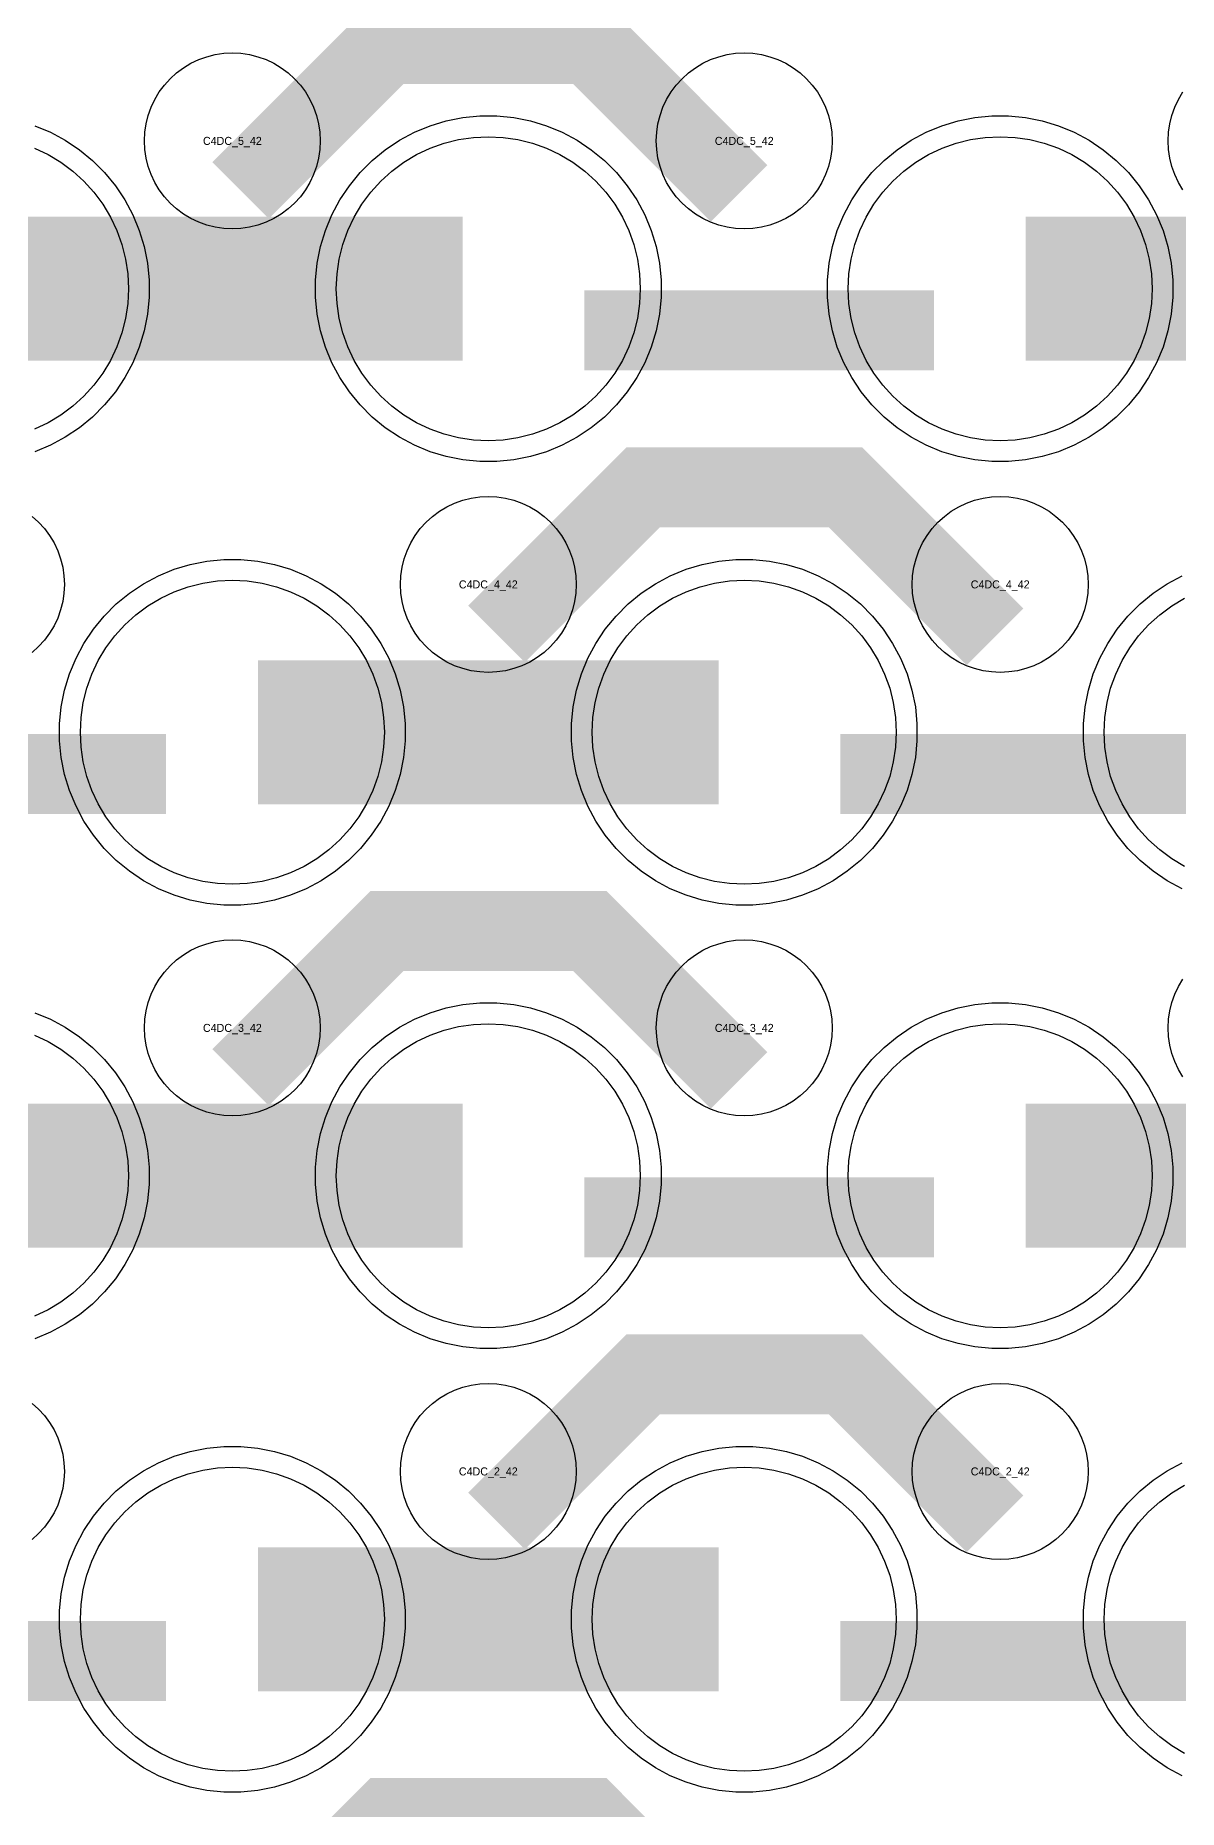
# Model space of a CAD drawing. Extents: x -11880 to 11880, y -14992 to 14992.
# Drawn here: x 1378 to 1736, y -14622 to -14068 of the extents above; entities that cross this region are included whole.
import ezdxf
from ezdxf.enums import TextEntityAlignment as Align

# ---------------------------------------------------------------- set-up
doc = ezdxf.new("R2010")
doc.units = 0
doc.header["$MEASUREMENT"] = 0
for name, color, linetype in [('GDS_775_DT_237', 138, 'CONTINUOUS'), ('RDL1_FS', 34, 'CONTINUOUS'), ('RDL_BS', 160, 'CONTINUOUS')]:
    doc.layers.add(name, color=color, linetype=linetype)

msp = doc.modelspace()

# ---------------------------------------------------------------- linework, layer by layer
at = {"layer": 'RDL1_FS', "color": 241, "true_color": 0xf7abae}
for points in [[(1520, -14194.254), (1515.343, -14194.025), (1510.732, -14193.341), (1506.209, -14192.209), (1501.819, -14190.637), (1497.605, -14188.645), (1493.605, -14186.247), (1489.86, -14183.469), (1486.406, -14180.339), (1483.276, -14176.885), (1480.498, -14173.14), (1478.1, -14169.14), (1476.108, -14164.926), (1474.536, -14160.536), (1473.404, -14156.013), (1472.72, -14151.402), (1472.491, -14146.745), (1472.72, -14142.088), (1473.404, -14137.477), (1474.536, -14132.954), (1476.108, -14128.564), (1478.1, -14124.35), (1480.498, -14120.35), (1483.276, -14116.605), (1486.406, -14113.151), (1489.86, -14110.021), (1493.605, -14107.243), (1497.605, -14104.845), (1501.819, -14102.853), (1506.209, -14101.281), (1510.732, -14100.149), (1515.343, -14099.465), (1520, -14099.236), (1524.657, -14099.465), (1529.268, -14100.149), (1533.791, -14101.281), (1538.181, -14102.853), (1542.395, -14104.845), (1546.395, -14107.243), (1550.14, -14110.021), (1553.594, -14113.151), (1556.724, -14116.605), (1559.502, -14120.35), (1561.9, -14124.35), (1563.892, -14128.564), (1565.464, -14132.954), (1566.596, -14137.477), (1567.28, -14142.088), (1567.509, -14146.745), (1567.28, -14151.402), (1566.596, -14156.013), (1565.464, -14160.536), (1563.892, -14164.926), (1561.9, -14169.14), (1559.502, -14173.14), (1556.724, -14176.885), (1553.594, -14180.339), (1550.14, -14183.469), (1546.395, -14186.247), (1542.395, -14188.645), (1538.181, -14190.637), (1533.791, -14192.209), (1529.268, -14193.341), (1524.657, -14194.025)], [(1680, -14194.254), (1675.343, -14194.025), (1670.732, -14193.341), (1666.209, -14192.209), (1661.819, -14190.637), (1657.605, -14188.645), (1653.605, -14186.247), (1649.86, -14183.469), (1646.406, -14180.339), (1643.276, -14176.885), (1640.498, -14173.14), (1638.1, -14169.14), (1636.108, -14164.926), (1634.536, -14160.536), (1633.404, -14156.013), (1632.72, -14151.402), (1632.491, -14146.745), (1632.72, -14142.088), (1633.404, -14137.477), (1634.536, -14132.954), (1636.108, -14128.564), (1638.1, -14124.35), (1640.498, -14120.35), (1643.276, -14116.605), (1646.406, -14113.151), (1649.86, -14110.021), (1653.605, -14107.243), (1657.605, -14104.845), (1661.819, -14102.853), (1666.209, -14101.281), (1670.732, -14100.149), (1675.343, -14099.465), (1680, -14099.236), (1684.657, -14099.465), (1689.268, -14100.149), (1693.791, -14101.281), (1698.181, -14102.853), (1702.395, -14104.845), (1706.395, -14107.243), (1710.14, -14110.021), (1713.594, -14113.151), (1716.724, -14116.605), (1719.502, -14120.35), (1721.9, -14124.35), (1723.892, -14128.564), (1725.464, -14132.954), (1726.596, -14137.477), (1727.28, -14142.088), (1727.509, -14146.745), (1727.28, -14151.402), (1726.596, -14156.013), (1725.464, -14160.536), (1723.892, -14164.926), (1721.9, -14169.14), (1719.502, -14173.14), (1716.724, -14176.885), (1713.594, -14180.339), (1710.14, -14183.469), (1706.395, -14186.247), (1702.395, -14188.645), (1698.181, -14190.637), (1693.791, -14192.209), (1689.268, -14193.341), (1684.657, -14194.025)], [(1440, -14332.819), (1435.343, -14332.59), (1430.732, -14331.906), (1426.209, -14330.774), (1421.819, -14329.202), (1417.605, -14327.21), (1413.605, -14324.812), (1409.86, -14322.034), (1406.406, -14318.904), (1403.276, -14315.45), (1400.498, -14311.705), (1398.1, -14307.705), (1396.108, -14303.491), (1394.536, -14299.101), (1393.404, -14294.578), (1392.72, -14289.967), (1392.491, -14285.31), (1392.72, -14280.653), (1393.404, -14276.042), (1394.536, -14271.519), (1396.108, -14267.129), (1398.1, -14262.915), (1400.498, -14258.915), (1403.276, -14255.17), (1406.406, -14251.716), (1409.86, -14248.586), (1413.605, -14245.808), (1417.605, -14243.41), (1421.819, -14241.418), (1426.209, -14239.846), (1430.732, -14238.714), (1435.343, -14238.03), (1440, -14237.801), (1444.657, -14238.03), (1449.268, -14238.714), (1453.791, -14239.846), (1458.181, -14241.418), (1462.395, -14243.41), (1466.395, -14245.808), (1470.14, -14248.586), (1473.594, -14251.716), (1476.724, -14255.17), (1479.502, -14258.915), (1481.9, -14262.915), (1483.892, -14267.129), (1485.464, -14271.519), (1486.596, -14276.042), (1487.28, -14280.653), (1487.509, -14285.31), (1487.28, -14289.967), (1486.596, -14294.578), (1485.464, -14299.101), (1483.892, -14303.491), (1481.9, -14307.705), (1479.502, -14311.705), (1476.724, -14315.45), (1473.594, -14318.904), (1470.14, -14322.034), (1466.395, -14324.812), (1462.395, -14327.21), (1458.181, -14329.202), (1453.791, -14330.774), (1449.268, -14331.906), (1444.657, -14332.59)], [(1600, -14332.819), (1595.343, -14332.59), (1590.732, -14331.906), (1586.209, -14330.774), (1581.819, -14329.202), (1577.605, -14327.21), (1573.605, -14324.812), (1569.86, -14322.034), (1566.406, -14318.904), (1563.276, -14315.45), (1560.498, -14311.705), (1558.1, -14307.705), (1556.108, -14303.491), (1554.536, -14299.101), (1553.404, -14294.578), (1552.72, -14289.967), (1552.491, -14285.31), (1552.72, -14280.653), (1553.404, -14276.042), (1554.536, -14271.519), (1556.108, -14267.129), (1558.1, -14262.915), (1560.498, -14258.915), (1563.276, -14255.17), (1566.406, -14251.716), (1569.86, -14248.586), (1573.605, -14245.808), (1577.605, -14243.41), (1581.819, -14241.418), (1586.209, -14239.846), (1590.732, -14238.714), (1595.343, -14238.03), (1600, -14237.801), (1604.657, -14238.03), (1609.268, -14238.714), (1613.791, -14239.846), (1618.181, -14241.418), (1622.395, -14243.41), (1626.395, -14245.808), (1630.14, -14248.586), (1633.594, -14251.716), (1636.724, -14255.17), (1639.502, -14258.915), (1641.9, -14262.915), (1643.892, -14267.129), (1645.464, -14271.519), (1646.596, -14276.042), (1647.28, -14280.653), (1647.509, -14285.31), (1647.28, -14289.967), (1646.596, -14294.578), (1645.464, -14299.101), (1643.892, -14303.491), (1641.9, -14307.705), (1639.502, -14311.705), (1636.724, -14315.45), (1633.594, -14318.904), (1630.14, -14322.034), (1626.395, -14324.812), (1622.395, -14327.21), (1618.181, -14329.202), (1613.791, -14330.774), (1609.268, -14331.906), (1604.657, -14332.59)], [(1520, -14471.379), (1515.343, -14471.15), (1510.732, -14470.466), (1506.209, -14469.334), (1501.819, -14467.762), (1497.605, -14465.77), (1493.605, -14463.372), (1489.86, -14460.594), (1486.406, -14457.464), (1483.276, -14454.01), (1480.498, -14450.265), (1478.1, -14446.265), (1476.108, -14442.051), (1474.536, -14437.661), (1473.404, -14433.138), (1472.72, -14428.527), (1472.491, -14423.87), (1472.72, -14419.213), (1473.404, -14414.602), (1474.536, -14410.079), (1476.108, -14405.689), (1478.1, -14401.475), (1480.498, -14397.475), (1483.276, -14393.73), (1486.406, -14390.276), (1489.86, -14387.146), (1493.605, -14384.368), (1497.605, -14381.97), (1501.819, -14379.978), (1506.209, -14378.406), (1510.732, -14377.274), (1515.343, -14376.59), (1520, -14376.361), (1524.657, -14376.59), (1529.268, -14377.274), (1533.791, -14378.406), (1538.181, -14379.978), (1542.395, -14381.97), (1546.395, -14384.368), (1550.14, -14387.146), (1553.594, -14390.276), (1556.724, -14393.73), (1559.502, -14397.475), (1561.9, -14401.475), (1563.892, -14405.689), (1565.464, -14410.079), (1566.596, -14414.602), (1567.28, -14419.213), (1567.509, -14423.87), (1567.28, -14428.527), (1566.596, -14433.138), (1565.464, -14437.661), (1563.892, -14442.051), (1561.9, -14446.265), (1559.502, -14450.265), (1556.724, -14454.01), (1553.594, -14457.464), (1550.14, -14460.594), (1546.395, -14463.372), (1542.395, -14465.77), (1538.181, -14467.762), (1533.791, -14469.334), (1529.268, -14470.466), (1524.657, -14471.15)], [(1680, -14471.379), (1675.343, -14471.15), (1670.732, -14470.466), (1666.209, -14469.334), (1661.819, -14467.762), (1657.605, -14465.77), (1653.605, -14463.372), (1649.86, -14460.594), (1646.406, -14457.464), (1643.276, -14454.01), (1640.498, -14450.265), (1638.1, -14446.265), (1636.108, -14442.051), (1634.536, -14437.661), (1633.404, -14433.138), (1632.72, -14428.527), (1632.491, -14423.87), (1632.72, -14419.213), (1633.404, -14414.602), (1634.536, -14410.079), (1636.108, -14405.689), (1638.1, -14401.475), (1640.498, -14397.475), (1643.276, -14393.73), (1646.406, -14390.276), (1649.86, -14387.146), (1653.605, -14384.368), (1657.605, -14381.97), (1661.819, -14379.978), (1666.209, -14378.406), (1670.732, -14377.274), (1675.343, -14376.59), (1680, -14376.361), (1684.657, -14376.59), (1689.268, -14377.274), (1693.791, -14378.406), (1698.181, -14379.978), (1702.395, -14381.97), (1706.395, -14384.368), (1710.14, -14387.146), (1713.594, -14390.276), (1716.724, -14393.73), (1719.502, -14397.475), (1721.9, -14401.475), (1723.892, -14405.689), (1725.464, -14410.079), (1726.596, -14414.602), (1727.28, -14419.213), (1727.509, -14423.87), (1727.28, -14428.527), (1726.596, -14433.138), (1725.464, -14437.661), (1723.892, -14442.051), (1721.9, -14446.265), (1719.502, -14450.265), (1716.724, -14454.01), (1713.594, -14457.464), (1710.14, -14460.594), (1706.395, -14463.372), (1702.395, -14465.77), (1698.181, -14467.762), (1693.791, -14469.334), (1689.268, -14470.466), (1684.657, -14471.15)], [(1440, -14609.944), (1435.343, -14609.715), (1430.732, -14609.031), (1426.209, -14607.899), (1421.819, -14606.327), (1417.605, -14604.335), (1413.605, -14601.937), (1409.86, -14599.159), (1406.406, -14596.029), (1403.276, -14592.575), (1400.498, -14588.83), (1398.1, -14584.83), (1396.108, -14580.616), (1394.536, -14576.226), (1393.404, -14571.703), (1392.72, -14567.092), (1392.491, -14562.435), (1392.72, -14557.778), (1393.404, -14553.167), (1394.536, -14548.644), (1396.108, -14544.254), (1398.1, -14540.04), (1400.498, -14536.04), (1403.276, -14532.295), (1406.406, -14528.841), (1409.86, -14525.711), (1413.605, -14522.933), (1417.605, -14520.535), (1421.819, -14518.543), (1426.209, -14516.971), (1430.732, -14515.839), (1435.343, -14515.155), (1440, -14514.926), (1444.657, -14515.155), (1449.268, -14515.839), (1453.791, -14516.971), (1458.181, -14518.543), (1462.395, -14520.535), (1466.395, -14522.933), (1470.14, -14525.711), (1473.594, -14528.841), (1476.724, -14532.295), (1479.502, -14536.04), (1481.9, -14540.04), (1483.892, -14544.254), (1485.464, -14548.644), (1486.596, -14553.167), (1487.28, -14557.778), (1487.509, -14562.435), (1487.28, -14567.092), (1486.596, -14571.703), (1485.464, -14576.226), (1483.892, -14580.616), (1481.9, -14584.83), (1479.502, -14588.83), (1476.724, -14592.575), (1473.594, -14596.029), (1470.14, -14599.159), (1466.395, -14601.937), (1462.395, -14604.335), (1458.181, -14606.327), (1453.791, -14607.899), (1449.268, -14609.031), (1444.657, -14609.715)], [(1600, -14609.944), (1595.343, -14609.715), (1590.732, -14609.031), (1586.209, -14607.899), (1581.819, -14606.327), (1577.605, -14604.335), (1573.605, -14601.937), (1569.86, -14599.159), (1566.406, -14596.029), (1563.276, -14592.575), (1560.498, -14588.83), (1558.1, -14584.83), (1556.108, -14580.616), (1554.536, -14576.226), (1553.404, -14571.703), (1552.72, -14567.092), (1552.491, -14562.435), (1552.72, -14557.778), (1553.404, -14553.167), (1554.536, -14548.644), (1556.108, -14544.254), (1558.1, -14540.04), (1560.498, -14536.04), (1563.276, -14532.295), (1566.406, -14528.841), (1569.86, -14525.711), (1573.605, -14522.933), (1577.605, -14520.535), (1581.819, -14518.543), (1586.209, -14516.971), (1590.732, -14515.839), (1595.343, -14515.155), (1600, -14514.926), (1604.657, -14515.155), (1609.268, -14515.839), (1613.791, -14516.971), (1618.181, -14518.543), (1622.395, -14520.535), (1626.395, -14522.933), (1630.14, -14525.711), (1633.594, -14528.841), (1636.724, -14532.295), (1639.502, -14536.04), (1641.9, -14540.04), (1643.892, -14544.254), (1645.464, -14548.644), (1646.596, -14553.167), (1647.28, -14557.778), (1647.509, -14562.435), (1647.28, -14567.092), (1646.596, -14571.703), (1645.464, -14576.226), (1643.892, -14580.616), (1641.9, -14584.83), (1639.502, -14588.83), (1636.724, -14592.575), (1633.594, -14596.029), (1630.14, -14599.159), (1626.395, -14601.937), (1622.395, -14604.335), (1618.181, -14606.327), (1613.791, -14607.899), (1609.268, -14609.031), (1604.657, -14609.715)]]:
    msp.add_lwpolyline(points, close=True, dxfattribs=at)
for points in [[(1378.181, -14102.853), (1382.395, -14104.845), (1386.395, -14107.243), (1390.14, -14110.021), (1393.594, -14113.151), (1396.724, -14116.605), (1399.502, -14120.35), (1401.9, -14124.35), (1403.892, -14128.564), (1405.464, -14132.954), (1406.596, -14137.477), (1407.28, -14142.088), (1407.509, -14146.745), (1407.28, -14151.402), (1406.596, -14156.013), (1405.464, -14160.536), (1403.892, -14164.926), (1401.9, -14169.14), (1399.502, -14173.14), (1396.724, -14176.885), (1393.594, -14180.339), (1390.14, -14183.469), (1386.395, -14186.247), (1382.395, -14188.645), (1378.181, -14190.637)], [(1737.605, -14327.21), (1733.605, -14324.812), (1729.86, -14322.034), (1726.406, -14318.904), (1723.276, -14315.45), (1720.498, -14311.705), (1718.1, -14307.705), (1716.108, -14303.491), (1714.536, -14299.101), (1713.404, -14294.578), (1712.72, -14289.967), (1712.491, -14285.31), (1712.72, -14280.653), (1713.404, -14276.042), (1714.536, -14271.519), (1716.108, -14267.129), (1718.1, -14262.915), (1720.498, -14258.915), (1723.276, -14255.17), (1726.406, -14251.716), (1729.86, -14248.586), (1733.605, -14245.808), (1737.605, -14243.41)], [(1378.181, -14379.978), (1382.395, -14381.97), (1386.395, -14384.368), (1390.14, -14387.146), (1393.594, -14390.276), (1396.724, -14393.73), (1399.502, -14397.475), (1401.9, -14401.475), (1403.892, -14405.689), (1405.464, -14410.079), (1406.596, -14414.602), (1407.28, -14419.213), (1407.509, -14423.87), (1407.28, -14428.527), (1406.596, -14433.138), (1405.464, -14437.661), (1403.892, -14442.051), (1401.9, -14446.265), (1399.502, -14450.265), (1396.724, -14454.01), (1393.594, -14457.464), (1390.14, -14460.594), (1386.395, -14463.372), (1382.395, -14465.77), (1378.181, -14467.762)], [(1737.605, -14604.335), (1733.605, -14601.937), (1729.86, -14599.159), (1726.406, -14596.029), (1723.276, -14592.575), (1720.498, -14588.83), (1718.1, -14584.83), (1716.108, -14580.616), (1714.536, -14576.226), (1713.404, -14571.703), (1712.72, -14567.092), (1712.491, -14562.435), (1712.72, -14557.778), (1713.404, -14553.167), (1714.536, -14548.644), (1716.108, -14544.254), (1718.1, -14540.04), (1720.498, -14536.04), (1723.276, -14532.295), (1726.406, -14528.841), (1729.86, -14525.711), (1733.605, -14522.933), (1737.605, -14520.535)]]:
    msp.add_lwpolyline(points, dxfattribs=at)
for points in [[(1368.002, -14146.745, 45, 45, 0), (1440.002, -14146.745, 45, 45, 0)], [(1440.002, -14146.745, 45, 45, 0), (1512.002, -14146.745, 45, 45, 0)], [(1688.002, -14146.745, 45, 45, 0), (1760.002, -14146.745, 45, 45, 0)], [(1448.002, -14285.31, 45, 45, 0), (1520.002, -14285.31, 45, 45, 0)], [(1520.002, -14285.31, 45, 45, 0), (1592.002, -14285.31, 45, 45, 0)], [(1368.002, -14423.87, 45, 45, 0), (1440.002, -14423.87, 45, 45, 0)], [(1440.002, -14423.87, 45, 45, 0), (1512.002, -14423.87, 45, 45, 0)], [(1688.002, -14423.87, 45, 45, 0), (1760.002, -14423.87, 45, 45, 0)], [(1448.002, -14562.435, 45, 45, 0), (1520.002, -14562.435, 45, 45, 0)], [(1520.002, -14562.435, 45, 45, 0), (1592.002, -14562.435, 45, 45, 0)]]:
    msp.add_lwpolyline(points, format="xyseb", dxfattribs=at)
at = {"layer": 'RDL_BS'}
for points in [[(1442.562, -14116.059, 25, 25, 0), (1488.377, -14070.244, 25, 25, 0), (1521.93, -14070.244, 25, 25, 0)], [(1598.401, -14116.958, 25, 25, 0), (1551.687, -14070.244, 25, 25, 0), (1521.929, -14070.244, 25, 25, 0)], [(1522.562, -14254.624, 25, 25, 0), (1568.377, -14208.809, 25, 25, 0), (1601.93, -14208.809, 25, 25, 0)], [(1678.401, -14255.523, 25, 25, 0), (1631.687, -14208.809, 25, 25, 0), (1601.929, -14208.809, 25, 25, 0)], [(1442.562, -14393.184, 25, 25, 0), (1488.377, -14347.369, 25, 25, 0), (1521.93, -14347.369, 25, 25, 0)], [(1598.401, -14394.083, 25, 25, 0), (1551.687, -14347.369, 25, 25, 0), (1521.929, -14347.369, 25, 25, 0)], [(1522.562, -14531.749, 25, 25, 0), (1568.377, -14485.934, 25, 25, 0), (1601.93, -14485.934, 25, 25, 0)], [(1678.401, -14532.648, 25, 25, 0), (1631.687, -14485.934, 25, 25, 0), (1601.929, -14485.934, 25, 25, 0)], [(1442.562, -14670.314, 25, 25, 0), (1488.377, -14624.499, 25, 25, 0), (1521.93, -14624.499, 25, 25, 0)], [(1598.401, -14671.213, 25, 25, 0), (1551.687, -14624.499, 25, 25, 0), (1521.929, -14624.499, 25, 25, 0)]]:
    msp.add_lwpolyline(points, format="xyseb", dxfattribs=at)
for points in [[(1440, -14128.051), (1437.307, -14127.919), (1434.635, -14127.523), (1432.016, -14126.866), (1429.481, -14125.959), (1427.044, -14124.807), (1424.72, -14123.414), (1422.557, -14121.811), (1420.558, -14119.999), (1418.746, -14118), (1417.143, -14115.837), (1415.75, -14113.513), (1414.598, -14111.076), (1413.691, -14108.541), (1413.034, -14105.922), (1412.638, -14103.25), (1412.506, -14100.557), (1412.638, -14097.864), (1413.034, -14095.192), (1413.691, -14092.573), (1414.598, -14090.038), (1415.75, -14087.601), (1417.143, -14085.277), (1418.746, -14083.114), (1420.558, -14081.115), (1422.557, -14079.303), (1424.72, -14077.7), (1427.044, -14076.307), (1429.481, -14075.155), (1432.016, -14074.248), (1434.635, -14073.591), (1437.307, -14073.195), (1440, -14073.063), (1442.693, -14073.195), (1445.365, -14073.591), (1447.984, -14074.248), (1450.519, -14075.155), (1452.956, -14076.307), (1455.28, -14077.7), (1457.443, -14079.303), (1459.442, -14081.115), (1461.254, -14083.114), (1462.857, -14085.277), (1464.25, -14087.601), (1465.402, -14090.038), (1466.309, -14092.573), (1466.966, -14095.192), (1467.362, -14097.864), (1467.494, -14100.557), (1467.362, -14103.25), (1466.966, -14105.922), (1466.309, -14108.541), (1465.402, -14111.076), (1464.25, -14113.513), (1462.857, -14115.837), (1461.254, -14118), (1459.442, -14119.999), (1457.443, -14121.811), (1455.28, -14123.414), (1452.956, -14124.807), (1450.519, -14125.959), (1447.984, -14126.866), (1445.365, -14127.523), (1442.693, -14127.919)], [(1600, -14128.051), (1597.307, -14127.919), (1594.635, -14127.523), (1592.016, -14126.866), (1589.481, -14125.959), (1587.044, -14124.807), (1584.72, -14123.414), (1582.557, -14121.811), (1580.558, -14119.999), (1578.746, -14118), (1577.143, -14115.837), (1575.75, -14113.513), (1574.598, -14111.076), (1573.691, -14108.541), (1573.034, -14105.922), (1572.638, -14103.25), (1572.506, -14100.557), (1572.638, -14097.864), (1573.034, -14095.192), (1573.691, -14092.573), (1574.598, -14090.038), (1575.75, -14087.601), (1577.143, -14085.277), (1578.746, -14083.114), (1580.558, -14081.115), (1582.557, -14079.303), (1584.72, -14077.7), (1587.044, -14076.307), (1589.481, -14075.155), (1592.016, -14074.248), (1594.635, -14073.591), (1597.307, -14073.195), (1600, -14073.063), (1602.693, -14073.195), (1605.365, -14073.591), (1607.984, -14074.248), (1610.519, -14075.155), (1612.956, -14076.307), (1615.28, -14077.7), (1617.443, -14079.303), (1619.442, -14081.115), (1621.254, -14083.114), (1622.857, -14085.277), (1624.25, -14087.601), (1625.402, -14090.038), (1626.309, -14092.573), (1626.966, -14095.192), (1627.362, -14097.864), (1627.494, -14100.557), (1627.362, -14103.25), (1626.966, -14105.922), (1626.309, -14108.541), (1625.402, -14111.076), (1624.25, -14113.513), (1622.857, -14115.837), (1621.254, -14118), (1619.442, -14119.999), (1617.443, -14121.811), (1615.28, -14123.414), (1612.956, -14124.807), (1610.519, -14125.959), (1607.984, -14126.866), (1605.365, -14127.523), (1602.693, -14127.919)], [(1520, -14266.616), (1517.307, -14266.484), (1514.635, -14266.088), (1512.016, -14265.431), (1509.481, -14264.524), (1507.044, -14263.372), (1504.72, -14261.979), (1502.557, -14260.376), (1500.558, -14258.564), (1498.746, -14256.565), (1497.143, -14254.402), (1495.75, -14252.078), (1494.598, -14249.641), (1493.691, -14247.106), (1493.034, -14244.487), (1492.638, -14241.815), (1492.506, -14239.122), (1492.638, -14236.429), (1493.034, -14233.757), (1493.691, -14231.138), (1494.598, -14228.603), (1495.75, -14226.166), (1497.143, -14223.842), (1498.746, -14221.679), (1500.558, -14219.68), (1502.557, -14217.868), (1504.72, -14216.265), (1507.044, -14214.872), (1509.481, -14213.72), (1512.016, -14212.813), (1514.635, -14212.156), (1517.307, -14211.76), (1520, -14211.628), (1522.693, -14211.76), (1525.365, -14212.156), (1527.984, -14212.813), (1530.519, -14213.72), (1532.956, -14214.872), (1535.28, -14216.265), (1537.443, -14217.868), (1539.442, -14219.68), (1541.254, -14221.679), (1542.857, -14223.842), (1544.25, -14226.166), (1545.402, -14228.603), (1546.309, -14231.138), (1546.966, -14233.757), (1547.362, -14236.429), (1547.494, -14239.122), (1547.362, -14241.815), (1546.966, -14244.487), (1546.309, -14247.106), (1545.402, -14249.641), (1544.25, -14252.078), (1542.857, -14254.402), (1541.254, -14256.565), (1539.442, -14258.564), (1537.443, -14260.376), (1535.28, -14261.979), (1532.956, -14263.372), (1530.519, -14264.524), (1527.984, -14265.431), (1525.365, -14266.088), (1522.693, -14266.484)], [(1680, -14266.616), (1677.307, -14266.484), (1674.635, -14266.088), (1672.016, -14265.431), (1669.481, -14264.524), (1667.044, -14263.372), (1664.72, -14261.979), (1662.557, -14260.376), (1660.558, -14258.564), (1658.746, -14256.565), (1657.143, -14254.402), (1655.75, -14252.078), (1654.598, -14249.641), (1653.691, -14247.106), (1653.034, -14244.487), (1652.638, -14241.815), (1652.506, -14239.122), (1652.638, -14236.429), (1653.034, -14233.757), (1653.691, -14231.138), (1654.598, -14228.603), (1655.75, -14226.166), (1657.143, -14223.842), (1658.746, -14221.679), (1660.558, -14219.68), (1662.557, -14217.868), (1664.72, -14216.265), (1667.044, -14214.872), (1669.481, -14213.72), (1672.016, -14212.813), (1674.635, -14212.156), (1677.307, -14211.76), (1680, -14211.628), (1682.693, -14211.76), (1685.365, -14212.156), (1687.984, -14212.813), (1690.519, -14213.72), (1692.956, -14214.872), (1695.28, -14216.265), (1697.443, -14217.868), (1699.442, -14219.68), (1701.254, -14221.679), (1702.857, -14223.842), (1704.25, -14226.166), (1705.402, -14228.603), (1706.309, -14231.138), (1706.966, -14233.757), (1707.362, -14236.429), (1707.494, -14239.122), (1707.362, -14241.815), (1706.966, -14244.487), (1706.309, -14247.106), (1705.402, -14249.641), (1704.25, -14252.078), (1702.857, -14254.402), (1701.254, -14256.565), (1699.442, -14258.564), (1697.443, -14260.376), (1695.28, -14261.979), (1692.956, -14263.372), (1690.519, -14264.524), (1687.984, -14265.431), (1685.365, -14266.088), (1682.693, -14266.484)], [(1440, -14405.176), (1437.307, -14405.044), (1434.635, -14404.648), (1432.016, -14403.991), (1429.481, -14403.084), (1427.044, -14401.932), (1424.72, -14400.539), (1422.557, -14398.936), (1420.558, -14397.124), (1418.746, -14395.125), (1417.143, -14392.962), (1415.75, -14390.638), (1414.598, -14388.201), (1413.691, -14385.666), (1413.034, -14383.047), (1412.638, -14380.375), (1412.506, -14377.682), (1412.638, -14374.989), (1413.034, -14372.317), (1413.691, -14369.698), (1414.598, -14367.163), (1415.75, -14364.726), (1417.143, -14362.402), (1418.746, -14360.239), (1420.558, -14358.24), (1422.557, -14356.428), (1424.72, -14354.825), (1427.044, -14353.432), (1429.481, -14352.28), (1432.016, -14351.373), (1434.635, -14350.716), (1437.307, -14350.32), (1440, -14350.188), (1442.693, -14350.32), (1445.365, -14350.716), (1447.984, -14351.373), (1450.519, -14352.28), (1452.956, -14353.432), (1455.28, -14354.825), (1457.443, -14356.428), (1459.442, -14358.24), (1461.254, -14360.239), (1462.857, -14362.402), (1464.25, -14364.726), (1465.402, -14367.163), (1466.309, -14369.698), (1466.966, -14372.317), (1467.362, -14374.989), (1467.494, -14377.682), (1467.362, -14380.375), (1466.966, -14383.047), (1466.309, -14385.666), (1465.402, -14388.201), (1464.25, -14390.638), (1462.857, -14392.962), (1461.254, -14395.125), (1459.442, -14397.124), (1457.443, -14398.936), (1455.28, -14400.539), (1452.956, -14401.932), (1450.519, -14403.084), (1447.984, -14403.991), (1445.365, -14404.648), (1442.693, -14405.044)], [(1600, -14405.176), (1597.307, -14405.044), (1594.635, -14404.648), (1592.016, -14403.991), (1589.481, -14403.084), (1587.044, -14401.932), (1584.72, -14400.539), (1582.557, -14398.936), (1580.558, -14397.124), (1578.746, -14395.125), (1577.143, -14392.962), (1575.75, -14390.638), (1574.598, -14388.201), (1573.691, -14385.666), (1573.034, -14383.047), (1572.638, -14380.375), (1572.506, -14377.682), (1572.638, -14374.989), (1573.034, -14372.317), (1573.691, -14369.698), (1574.598, -14367.163), (1575.75, -14364.726), (1577.143, -14362.402), (1578.746, -14360.239), (1580.558, -14358.24), (1582.557, -14356.428), (1584.72, -14354.825), (1587.044, -14353.432), (1589.481, -14352.28), (1592.016, -14351.373), (1594.635, -14350.716), (1597.307, -14350.32), (1600, -14350.188), (1602.693, -14350.32), (1605.365, -14350.716), (1607.984, -14351.373), (1610.519, -14352.28), (1612.956, -14353.432), (1615.28, -14354.825), (1617.443, -14356.428), (1619.442, -14358.24), (1621.254, -14360.239), (1622.857, -14362.402), (1624.25, -14364.726), (1625.402, -14367.163), (1626.309, -14369.698), (1626.966, -14372.317), (1627.362, -14374.989), (1627.494, -14377.682), (1627.362, -14380.375), (1626.966, -14383.047), (1626.309, -14385.666), (1625.402, -14388.201), (1624.25, -14390.638), (1622.857, -14392.962), (1621.254, -14395.125), (1619.442, -14397.124), (1617.443, -14398.936), (1615.28, -14400.539), (1612.956, -14401.932), (1610.519, -14403.084), (1607.984, -14403.991), (1605.365, -14404.648), (1602.693, -14405.044)], [(1520, -14543.741), (1517.307, -14543.609), (1514.635, -14543.213), (1512.016, -14542.556), (1509.481, -14541.649), (1507.044, -14540.497), (1504.72, -14539.104), (1502.557, -14537.501), (1500.558, -14535.689), (1498.746, -14533.69), (1497.143, -14531.527), (1495.75, -14529.203), (1494.598, -14526.766), (1493.691, -14524.231), (1493.034, -14521.612), (1492.638, -14518.94), (1492.506, -14516.247), (1492.638, -14513.554), (1493.034, -14510.882), (1493.691, -14508.263), (1494.598, -14505.728), (1495.75, -14503.291), (1497.143, -14500.967), (1498.746, -14498.804), (1500.558, -14496.805), (1502.557, -14494.993), (1504.72, -14493.39), (1507.044, -14491.997), (1509.481, -14490.845), (1512.016, -14489.938), (1514.635, -14489.281), (1517.307, -14488.885), (1520, -14488.753), (1522.693, -14488.885), (1525.365, -14489.281), (1527.984, -14489.938), (1530.519, -14490.845), (1532.956, -14491.997), (1535.28, -14493.39), (1537.443, -14494.993), (1539.442, -14496.805), (1541.254, -14498.804), (1542.857, -14500.967), (1544.25, -14503.291), (1545.402, -14505.728), (1546.309, -14508.263), (1546.966, -14510.882), (1547.362, -14513.554), (1547.494, -14516.247), (1547.362, -14518.94), (1546.966, -14521.612), (1546.309, -14524.231), (1545.402, -14526.766), (1544.25, -14529.203), (1542.857, -14531.527), (1541.254, -14533.69), (1539.442, -14535.689), (1537.443, -14537.501), (1535.28, -14539.104), (1532.956, -14540.497), (1530.519, -14541.649), (1527.984, -14542.556), (1525.365, -14543.213), (1522.693, -14543.609)], [(1680, -14543.741), (1677.307, -14543.609), (1674.635, -14543.213), (1672.016, -14542.556), (1669.481, -14541.649), (1667.044, -14540.497), (1664.72, -14539.104), (1662.557, -14537.501), (1660.558, -14535.689), (1658.746, -14533.69), (1657.143, -14531.527), (1655.75, -14529.203), (1654.598, -14526.766), (1653.691, -14524.231), (1653.034, -14521.612), (1652.638, -14518.94), (1652.506, -14516.247), (1652.638, -14513.554), (1653.034, -14510.882), (1653.691, -14508.263), (1654.598, -14505.728), (1655.75, -14503.291), (1657.143, -14500.967), (1658.746, -14498.804), (1660.558, -14496.805), (1662.557, -14494.993), (1664.72, -14493.39), (1667.044, -14491.997), (1669.481, -14490.845), (1672.016, -14489.938), (1674.635, -14489.281), (1677.307, -14488.885), (1680, -14488.753), (1682.693, -14488.885), (1685.365, -14489.281), (1687.984, -14489.938), (1690.519, -14490.845), (1692.956, -14491.997), (1695.28, -14493.39), (1697.443, -14494.993), (1699.442, -14496.805), (1701.254, -14498.804), (1702.857, -14500.967), (1704.25, -14503.291), (1705.402, -14505.728), (1706.309, -14508.263), (1706.966, -14510.882), (1707.362, -14513.554), (1707.494, -14516.247), (1707.362, -14518.94), (1706.966, -14521.612), (1706.309, -14524.231), (1705.402, -14526.766), (1704.25, -14529.203), (1702.857, -14531.527), (1701.254, -14533.69), (1699.442, -14535.689), (1697.443, -14537.501), (1695.28, -14539.104), (1692.956, -14540.497), (1690.519, -14541.649), (1687.984, -14542.556), (1685.365, -14543.213), (1682.693, -14543.609)]]:
    msp.add_lwpolyline(points, close=True, dxfattribs=at)
for points in [[(1737.143, -14115.837), (1735.75, -14113.513), (1734.598, -14111.076), (1733.691, -14108.541), (1733.034, -14105.922), (1732.638, -14103.25), (1732.506, -14100.557), (1732.638, -14097.864), (1733.034, -14095.192), (1733.691, -14092.573), (1734.598, -14090.038), (1735.75, -14087.601), (1737.143, -14085.277)], [(1377.443, -14217.868), (1379.442, -14219.68), (1381.254, -14221.679), (1382.857, -14223.842), (1384.25, -14226.166), (1385.402, -14228.603), (1386.309, -14231.138), (1386.966, -14233.757), (1387.362, -14236.429), (1387.494, -14239.122), (1387.362, -14241.815), (1386.966, -14244.487), (1386.309, -14247.106), (1385.402, -14249.641), (1384.25, -14252.078), (1382.857, -14254.402), (1381.254, -14256.565), (1379.442, -14258.564), (1377.443, -14260.376)], [(1737.143, -14392.962), (1735.75, -14390.638), (1734.598, -14388.201), (1733.691, -14385.666), (1733.034, -14383.047), (1732.638, -14380.375), (1732.506, -14377.682), (1732.638, -14374.989), (1733.034, -14372.317), (1733.691, -14369.698), (1734.598, -14367.163), (1735.75, -14364.726), (1737.143, -14362.402)], [(1377.443, -14494.993), (1379.442, -14496.805), (1381.254, -14498.804), (1382.857, -14500.967), (1384.25, -14503.291), (1385.402, -14505.728), (1386.309, -14508.263), (1386.966, -14510.882), (1387.362, -14513.554), (1387.494, -14516.247), (1387.362, -14518.94), (1386.966, -14521.612), (1386.309, -14524.231), (1385.402, -14526.766), (1384.25, -14529.203), (1382.857, -14531.527), (1381.254, -14533.69), (1379.442, -14535.689), (1377.443, -14537.501)]]:
    msp.add_lwpolyline(points, dxfattribs=at)
at = {"layer": 'RDL_BS', "color": 241, "true_color": 0xf7abae}
for points in [[(1517.356, -14200.745), (1512.062, -14200.228), (1506.835, -14199.182), (1501.795, -14197.651), (1496.885, -14195.62), (1492.223, -14193.128), (1487.809, -14190.181), (1483.708, -14186.819), (1479.926, -14183.037), (1476.564, -14178.936), (1473.617, -14174.522), (1471.125, -14169.86), (1469.094, -14164.95), (1467.563, -14159.91), (1466.517, -14154.683), (1466, -14149.389), (1466, -14144.101), (1466.517, -14138.807), (1467.563, -14133.58), (1469.094, -14128.54), (1471.125, -14123.63), (1473.617, -14118.968), (1476.564, -14114.554), (1479.926, -14110.453), (1483.708, -14106.671), (1487.809, -14103.309), (1492.223, -14100.362), (1496.885, -14097.87), (1501.795, -14095.839), (1506.835, -14094.308), (1512.062, -14093.262), (1517.356, -14092.745), (1522.644, -14092.745), (1527.938, -14093.262), (1533.165, -14094.308), (1538.205, -14095.839), (1543.115, -14097.87), (1547.777, -14100.362), (1552.191, -14103.309), (1556.292, -14106.671), (1560.074, -14110.453), (1563.436, -14114.554), (1566.383, -14118.968), (1568.875, -14123.63), (1570.906, -14128.54), (1572.437, -14133.58), (1573.483, -14138.807), (1574, -14144.101), (1574, -14149.389), (1573.483, -14154.683), (1572.437, -14159.91), (1570.906, -14164.95), (1568.875, -14169.86), (1566.383, -14174.522), (1563.436, -14178.936), (1560.074, -14183.037), (1556.292, -14186.819), (1552.191, -14190.181), (1547.777, -14193.128), (1543.115, -14195.62), (1538.205, -14197.651), (1533.165, -14199.182), (1527.938, -14200.228), (1522.644, -14200.745)], [(1677.356, -14200.745), (1672.062, -14200.228), (1666.835, -14199.182), (1661.795, -14197.651), (1656.885, -14195.62), (1652.223, -14193.128), (1647.809, -14190.181), (1643.708, -14186.819), (1639.926, -14183.037), (1636.564, -14178.936), (1633.617, -14174.522), (1631.125, -14169.86), (1629.094, -14164.95), (1627.563, -14159.91), (1626.517, -14154.683), (1626, -14149.389), (1626, -14144.101), (1626.517, -14138.807), (1627.563, -14133.58), (1629.094, -14128.54), (1631.125, -14123.63), (1633.617, -14118.968), (1636.564, -14114.554), (1639.926, -14110.453), (1643.708, -14106.671), (1647.809, -14103.309), (1652.223, -14100.362), (1656.885, -14097.87), (1661.795, -14095.839), (1666.835, -14094.308), (1672.062, -14093.262), (1677.356, -14092.745), (1682.644, -14092.745), (1687.938, -14093.262), (1693.165, -14094.308), (1698.205, -14095.839), (1703.115, -14097.87), (1707.777, -14100.362), (1712.191, -14103.309), (1716.292, -14106.671), (1720.074, -14110.453), (1723.436, -14114.554), (1726.383, -14118.968), (1728.875, -14123.63), (1730.906, -14128.54), (1732.437, -14133.58), (1733.483, -14138.807), (1734, -14144.101), (1734, -14149.389), (1733.483, -14154.683), (1732.437, -14159.91), (1730.906, -14164.95), (1728.875, -14169.86), (1726.383, -14174.522), (1723.436, -14178.936), (1720.074, -14183.037), (1716.292, -14186.819), (1712.191, -14190.181), (1707.777, -14193.128), (1703.115, -14195.62), (1698.205, -14197.651), (1693.165, -14199.182), (1687.938, -14200.228), (1682.644, -14200.745)], [(1437.356, -14339.31), (1432.062, -14338.793), (1426.835, -14337.747), (1421.795, -14336.216), (1416.885, -14334.185), (1412.223, -14331.693), (1407.809, -14328.746), (1403.708, -14325.384), (1399.926, -14321.602), (1396.564, -14317.501), (1393.617, -14313.087), (1391.125, -14308.425), (1389.094, -14303.515), (1387.563, -14298.475), (1386.517, -14293.248), (1386, -14287.954), (1386, -14282.666), (1386.517, -14277.372), (1387.563, -14272.145), (1389.094, -14267.105), (1391.125, -14262.195), (1393.617, -14257.533), (1396.564, -14253.119), (1399.926, -14249.018), (1403.708, -14245.236), (1407.809, -14241.874), (1412.223, -14238.927), (1416.885, -14236.435), (1421.795, -14234.404), (1426.835, -14232.873), (1432.062, -14231.827), (1437.356, -14231.31), (1442.644, -14231.31), (1447.938, -14231.827), (1453.165, -14232.873), (1458.205, -14234.404), (1463.115, -14236.435), (1467.777, -14238.927), (1472.191, -14241.874), (1476.292, -14245.236), (1480.074, -14249.018), (1483.436, -14253.119), (1486.383, -14257.533), (1488.875, -14262.195), (1490.906, -14267.105), (1492.437, -14272.145), (1493.483, -14277.372), (1494, -14282.666), (1494, -14287.954), (1493.483, -14293.248), (1492.437, -14298.475), (1490.906, -14303.515), (1488.875, -14308.425), (1486.383, -14313.087), (1483.436, -14317.501), (1480.074, -14321.602), (1476.292, -14325.384), (1472.191, -14328.746), (1467.777, -14331.693), (1463.115, -14334.185), (1458.205, -14336.216), (1453.165, -14337.747), (1447.938, -14338.793), (1442.644, -14339.31)], [(1597.356, -14339.31), (1592.062, -14338.793), (1586.835, -14337.747), (1581.795, -14336.216), (1576.885, -14334.185), (1572.223, -14331.693), (1567.809, -14328.746), (1563.708, -14325.384), (1559.926, -14321.602), (1556.564, -14317.501), (1553.617, -14313.087), (1551.125, -14308.425), (1549.094, -14303.515), (1547.563, -14298.475), (1546.517, -14293.248), (1546, -14287.954), (1546, -14282.666), (1546.517, -14277.372), (1547.563, -14272.145), (1549.094, -14267.105), (1551.125, -14262.195), (1553.617, -14257.533), (1556.564, -14253.119), (1559.926, -14249.018), (1563.708, -14245.236), (1567.809, -14241.874), (1572.223, -14238.927), (1576.885, -14236.435), (1581.795, -14234.404), (1586.835, -14232.873), (1592.062, -14231.827), (1597.356, -14231.31), (1602.644, -14231.31), (1607.938, -14231.827), (1613.165, -14232.873), (1618.205, -14234.404), (1623.115, -14236.435), (1627.777, -14238.927), (1632.191, -14241.874), (1636.292, -14245.236), (1640.074, -14249.018), (1643.436, -14253.119), (1646.383, -14257.533), (1648.875, -14262.195), (1650.906, -14267.105), (1652.437, -14272.145), (1653.483, -14277.372), (1654, -14282.666), (1654, -14287.954), (1653.483, -14293.248), (1652.437, -14298.475), (1650.906, -14303.515), (1648.875, -14308.425), (1646.383, -14313.087), (1643.436, -14317.501), (1640.074, -14321.602), (1636.292, -14325.384), (1632.191, -14328.746), (1627.777, -14331.693), (1623.115, -14334.185), (1618.205, -14336.216), (1613.165, -14337.747), (1607.938, -14338.793), (1602.644, -14339.31)], [(1517.356, -14477.87), (1512.062, -14477.353), (1506.835, -14476.307), (1501.795, -14474.776), (1496.885, -14472.745), (1492.223, -14470.253), (1487.809, -14467.306), (1483.708, -14463.944), (1479.926, -14460.162), (1476.564, -14456.061), (1473.617, -14451.647), (1471.125, -14446.985), (1469.094, -14442.075), (1467.563, -14437.035), (1466.517, -14431.808), (1466, -14426.514), (1466, -14421.226), (1466.517, -14415.932), (1467.563, -14410.705), (1469.094, -14405.665), (1471.125, -14400.755), (1473.617, -14396.093), (1476.564, -14391.679), (1479.926, -14387.578), (1483.708, -14383.796), (1487.809, -14380.434), (1492.223, -14377.487), (1496.885, -14374.995), (1501.795, -14372.964), (1506.835, -14371.433), (1512.062, -14370.387), (1517.356, -14369.87), (1522.644, -14369.87), (1527.938, -14370.387), (1533.165, -14371.433), (1538.205, -14372.964), (1543.115, -14374.995), (1547.777, -14377.487), (1552.191, -14380.434), (1556.292, -14383.796), (1560.074, -14387.578), (1563.436, -14391.679), (1566.383, -14396.093), (1568.875, -14400.755), (1570.906, -14405.665), (1572.437, -14410.705), (1573.483, -14415.932), (1574, -14421.226), (1574, -14426.514), (1573.483, -14431.808), (1572.437, -14437.035), (1570.906, -14442.075), (1568.875, -14446.985), (1566.383, -14451.647), (1563.436, -14456.061), (1560.074, -14460.162), (1556.292, -14463.944), (1552.191, -14467.306), (1547.777, -14470.253), (1543.115, -14472.745), (1538.205, -14474.776), (1533.165, -14476.307), (1527.938, -14477.353), (1522.644, -14477.87)], [(1677.356, -14477.87), (1672.062, -14477.353), (1666.835, -14476.307), (1661.795, -14474.776), (1656.885, -14472.745), (1652.223, -14470.253), (1647.809, -14467.306), (1643.708, -14463.944), (1639.926, -14460.162), (1636.564, -14456.061), (1633.617, -14451.647), (1631.125, -14446.985), (1629.094, -14442.075), (1627.563, -14437.035), (1626.517, -14431.808), (1626, -14426.514), (1626, -14421.226), (1626.517, -14415.932), (1627.563, -14410.705), (1629.094, -14405.665), (1631.125, -14400.755), (1633.617, -14396.093), (1636.564, -14391.679), (1639.926, -14387.578), (1643.708, -14383.796), (1647.809, -14380.434), (1652.223, -14377.487), (1656.885, -14374.995), (1661.795, -14372.964), (1666.835, -14371.433), (1672.062, -14370.387), (1677.356, -14369.87), (1682.644, -14369.87), (1687.938, -14370.387), (1693.165, -14371.433), (1698.205, -14372.964), (1703.115, -14374.995), (1707.777, -14377.487), (1712.191, -14380.434), (1716.292, -14383.796), (1720.074, -14387.578), (1723.436, -14391.679), (1726.383, -14396.093), (1728.875, -14400.755), (1730.906, -14405.665), (1732.437, -14410.705), (1733.483, -14415.932), (1734, -14421.226), (1734, -14426.514), (1733.483, -14431.808), (1732.437, -14437.035), (1730.906, -14442.075), (1728.875, -14446.985), (1726.383, -14451.647), (1723.436, -14456.061), (1720.074, -14460.162), (1716.292, -14463.944), (1712.191, -14467.306), (1707.777, -14470.253), (1703.115, -14472.745), (1698.205, -14474.776), (1693.165, -14476.307), (1687.938, -14477.353), (1682.644, -14477.87)], [(1437.356, -14616.435), (1432.062, -14615.918), (1426.835, -14614.872), (1421.795, -14613.341), (1416.885, -14611.31), (1412.223, -14608.818), (1407.809, -14605.871), (1403.708, -14602.509), (1399.926, -14598.727), (1396.564, -14594.626), (1393.617, -14590.212), (1391.125, -14585.55), (1389.094, -14580.64), (1387.563, -14575.6), (1386.517, -14570.373), (1386, -14565.079), (1386, -14559.791), (1386.517, -14554.497), (1387.563, -14549.27), (1389.094, -14544.23), (1391.125, -14539.32), (1393.617, -14534.658), (1396.564, -14530.244), (1399.926, -14526.143), (1403.708, -14522.361), (1407.809, -14518.999), (1412.223, -14516.052), (1416.885, -14513.56), (1421.795, -14511.529), (1426.835, -14509.998), (1432.062, -14508.952), (1437.356, -14508.435), (1442.644, -14508.435), (1447.938, -14508.952), (1453.165, -14509.998), (1458.205, -14511.529), (1463.115, -14513.56), (1467.777, -14516.052), (1472.191, -14518.999), (1476.292, -14522.361), (1480.074, -14526.143), (1483.436, -14530.244), (1486.383, -14534.658), (1488.875, -14539.32), (1490.906, -14544.23), (1492.437, -14549.27), (1493.483, -14554.497), (1494, -14559.791), (1494, -14565.079), (1493.483, -14570.373), (1492.437, -14575.6), (1490.906, -14580.64), (1488.875, -14585.55), (1486.383, -14590.212), (1483.436, -14594.626), (1480.074, -14598.727), (1476.292, -14602.509), (1472.191, -14605.871), (1467.777, -14608.818), (1463.115, -14611.31), (1458.205, -14613.341), (1453.165, -14614.872), (1447.938, -14615.918), (1442.644, -14616.435)], [(1597.356, -14616.435), (1592.062, -14615.918), (1586.835, -14614.872), (1581.795, -14613.341), (1576.885, -14611.31), (1572.223, -14608.818), (1567.809, -14605.871), (1563.708, -14602.509), (1559.926, -14598.727), (1556.564, -14594.626), (1553.617, -14590.212), (1551.125, -14585.55), (1549.094, -14580.64), (1547.563, -14575.6), (1546.517, -14570.373), (1546, -14565.079), (1546, -14559.791), (1546.517, -14554.497), (1547.563, -14549.27), (1549.094, -14544.23), (1551.125, -14539.32), (1553.617, -14534.658), (1556.564, -14530.244), (1559.926, -14526.143), (1563.708, -14522.361), (1567.809, -14518.999), (1572.223, -14516.052), (1576.885, -14513.56), (1581.795, -14511.529), (1586.835, -14509.998), (1592.062, -14508.952), (1597.356, -14508.435), (1602.644, -14508.435), (1607.938, -14508.952), (1613.165, -14509.998), (1618.205, -14511.529), (1623.115, -14513.56), (1627.777, -14516.052), (1632.191, -14518.999), (1636.292, -14522.361), (1640.074, -14526.143), (1643.436, -14530.244), (1646.383, -14534.658), (1648.875, -14539.32), (1650.906, -14544.23), (1652.437, -14549.27), (1653.483, -14554.497), (1654, -14559.791), (1654, -14565.079), (1653.483, -14570.373), (1652.437, -14575.6), (1650.906, -14580.64), (1648.875, -14585.55), (1646.383, -14590.212), (1643.436, -14594.626), (1640.074, -14598.727), (1636.292, -14602.509), (1632.191, -14605.871), (1627.777, -14608.818), (1623.115, -14611.31), (1618.205, -14613.341), (1613.165, -14614.872), (1607.938, -14615.918), (1602.644, -14616.435)]]:
    msp.add_lwpolyline(points, close=True, dxfattribs=at)
for points in [[(1378.205, -14095.839), (1383.115, -14097.87), (1387.777, -14100.362), (1392.191, -14103.309), (1396.292, -14106.671), (1400.074, -14110.453), (1403.436, -14114.554), (1406.383, -14118.968), (1408.875, -14123.63), (1410.906, -14128.54), (1412.437, -14133.58), (1413.483, -14138.807), (1414, -14144.101), (1414, -14149.389), (1413.483, -14154.683), (1412.437, -14159.91), (1410.906, -14164.95), (1408.875, -14169.86), (1406.383, -14174.522), (1403.436, -14178.936), (1400.074, -14183.037), (1396.292, -14186.819), (1392.191, -14190.181), (1387.777, -14193.128), (1383.115, -14195.62), (1378.205, -14197.651)], [(1736.885, -14334.185), (1732.223, -14331.693), (1727.809, -14328.746), (1723.708, -14325.384), (1719.926, -14321.602), (1716.564, -14317.501), (1713.617, -14313.087), (1711.125, -14308.425), (1709.094, -14303.515), (1707.563, -14298.475), (1706.517, -14293.248), (1706, -14287.954), (1706, -14282.666), (1706.517, -14277.372), (1707.563, -14272.145), (1709.094, -14267.105), (1711.125, -14262.195), (1713.617, -14257.533), (1716.564, -14253.119), (1719.926, -14249.018), (1723.708, -14245.236), (1727.809, -14241.874), (1732.223, -14238.927), (1736.885, -14236.435)], [(1378.205, -14372.964), (1383.115, -14374.995), (1387.777, -14377.487), (1392.191, -14380.434), (1396.292, -14383.796), (1400.074, -14387.578), (1403.436, -14391.679), (1406.383, -14396.093), (1408.875, -14400.755), (1410.906, -14405.665), (1412.437, -14410.705), (1413.483, -14415.932), (1414, -14421.226), (1414, -14426.514), (1413.483, -14431.808), (1412.437, -14437.035), (1410.906, -14442.075), (1408.875, -14446.985), (1406.383, -14451.647), (1403.436, -14456.061), (1400.074, -14460.162), (1396.292, -14463.944), (1392.191, -14467.306), (1387.777, -14470.253), (1383.115, -14472.745), (1378.205, -14474.776)], [(1736.885, -14611.31), (1732.223, -14608.818), (1727.809, -14605.871), (1723.708, -14602.509), (1719.926, -14598.727), (1716.564, -14594.626), (1713.617, -14590.212), (1711.125, -14585.55), (1709.094, -14580.64), (1707.563, -14575.6), (1706.517, -14570.373), (1706, -14565.079), (1706, -14559.791), (1706.517, -14554.497), (1707.563, -14549.27), (1709.094, -14544.23), (1711.125, -14539.32), (1713.617, -14534.658), (1716.564, -14530.244), (1719.926, -14526.143), (1723.708, -14522.361), (1727.809, -14518.999), (1732.223, -14516.052), (1736.885, -14513.56)]]:
    msp.add_lwpolyline(points, dxfattribs=at)
for points in [[(1550.016, -14159.758, 25, 25, 0), (1659.281, -14159.758, 25, 25, 0)], [(1310.016, -14298.323, 25, 25, 0), (1419.281, -14298.323, 25, 25, 0)], [(1630.016, -14298.323, 25, 25, 0), (1739.281, -14298.323, 25, 25, 0)], [(1550.016, -14436.883, 25, 25, 0), (1659.281, -14436.883, 25, 25, 0)], [(1310.016, -14575.448, 25, 25, 0), (1419.281, -14575.448, 25, 25, 0)], [(1630.016, -14575.448, 25, 25, 0), (1739.281, -14575.448, 25, 25, 0)]]:
    msp.add_lwpolyline(points, format="xyseb", dxfattribs=at)

# ---------------------------------------------------------------- texts
at = {"layer": 'GDS_775_DT_237'}
for s, p in [('C4DC_5_42', (1440, -14100.557)), ('C4DC_5_42', (1440, -14100.557)), ('C4DC_5_42', (1600, -14100.557)), ('C4DC_5_42', (1600, -14100.557)), ('C4DC_4_42', (1520, -14239.122)), ('C4DC_4_42', (1520, -14239.122)), ('C4DC_4_42', (1680, -14239.122)), ('C4DC_4_42', (1680, -14239.122)), ('C4DC_3_42', (1440, -14377.682)), ('C4DC_3_42', (1440, -14377.682)), ('C4DC_3_42', (1600, -14377.682)), ('C4DC_3_42', (1600, -14377.682)), ('C4DC_2_42', (1520, -14516.247)), ('C4DC_2_42', (1520, -14516.247)), ('C4DC_2_42', (1680, -14516.247)), ('C4DC_2_42', (1680, -14516.247))]:
    msp.add_text(s, height=2.5, dxfattribs=at).set_placement(p, align=Align.MIDDLE_CENTER)

doc.saveas('drawing.dxf')
